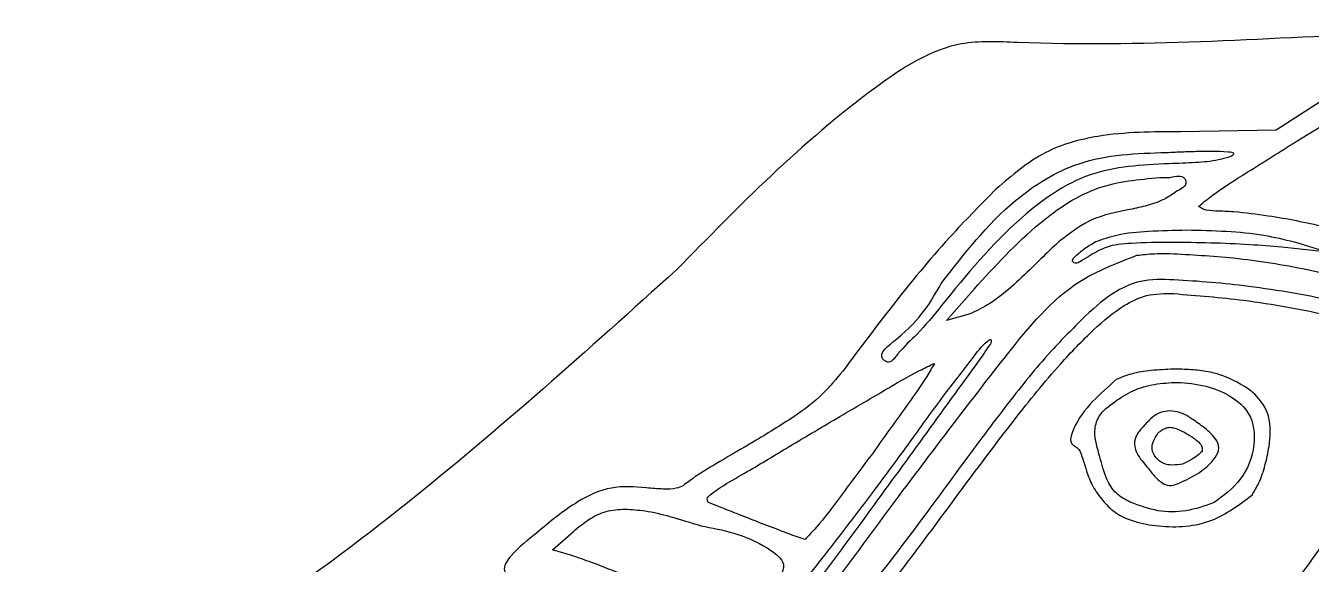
# Model space of a CAD drawing. Extents: x 0 to 800, y -1 to 401.
# Drawn here: x 344.7 to 601, y 293.7 to 401 of the extents above; entities that cross this region are included whole.
import ezdxf

# ---------------------------------------------------------------- set-up
doc = ezdxf.new("R2010")
doc.units = 0
doc.layers.add('Capa_1', color=7, linetype='CONTINUOUS')

msp = doc.modelspace()

# ---------------------------------------------------------------- linework, layer by layer
at = {"layer": 'Capa_1', "color": 7}
for p, q in [((612.502063, 392.204819), (593.996808, 380.199187)), ((598.010234, 377.963883), (617.399634, 389.888754)), ((593.996808, 380.199187), (574.914917, 379.893072)), ((604.306471, 355.912413), (595.129112, 356.886122)), ((597.632028, 357.96079), (604.306471, 355.912413)), ((528.272022, 342.292828), (533.749871, 348.525232)), ((532.959536, 343.628016), (528.272022, 342.292828)), ((449.704375, 296.57659), (453.858658, 300.238918)), ((453.583548, 295.443958), (449.704375, 296.57659))]:
    msp.add_line(p, q, dxfattribs=at)
for points, knots in [([(799.131329, 400.194894), (777.981023, 400.106926), (716.672543, 399.851933), (630.755193, 401.497177), (563.30319, 396.403941), (528.327141, 398.426095), (503.682629, 382.304494), (486.857873, 365.080429), (474.444907, 352.372861)], [0, 0, 0, 0, 63.483116, 184.018776, 256.75221, 267.942126, 287.077964, 340.918351, 340.918351, 340.918351, 340.918351]), ([(574.914917, 379.895025), (569.412075, 379.88352), (560.273851, 379.864414), (547.226969, 376.295111), (541.318462, 371.202764), (538.194984, 368.510742)], [0, 0, 0, 0, 16.492099, 27.38739, 39.606721, 39.606721, 39.606721, 39.606721]), ([(578.531651, 365.017105), (579.423145, 365.744785), (582.485944, 368.244789), (589.131992, 372.36495), (594.75517, 375.911125), (598.010234, 377.963883)], [0, 0, 0, 0, 3.450354, 11.853974, 23.405077, 23.405077, 23.405077, 23.405077]), ([(527.233021, 349.680661), (531.769017, 355.540859), (539.309242, 365.282315), (555.240645, 375.210945), (566.173115, 375.577118), (572.13421, 375.776779)], [0, 0, 0, 0, 22.142313, 36.807355, 54.391965, 54.391965, 54.391965, 54.391965]), ([(572.13421, 375.776779), (573.26933, 375.826545), (575.362863, 375.91833), (578.245384, 376.015388), (579.99305, 376.03498), (580.781414, 376.043818)], [0, 0, 0, 0, 3.408655, 6.28667, 8.651851, 8.651851, 8.651851, 8.651851]), ([(585.116884, 375.029723), (584.244519, 374.7591), (581.927415, 374.040295), (577.695943, 373.693742), (574.395308, 373.586648), (572.601542, 373.528447)], [0, 0, 0, 0, 2.734445, 7.26301, 12.653784, 12.653784, 12.653784, 12.653784]), ([(580.781414, 376.042517), (580.880401, 376.042782), (581.075103, 376.043303), (581.362191, 376.042874), (581.550289, 376.041878), (581.642672, 376.041388)], [0, 0, 0, 0, 0.296962, 0.584109, 0.861261, 0.861261, 0.861261, 0.861261]), ([(581.642361, 376.041213), (582.412675, 376.032473), (583.508383, 376.020041), (585.874772, 375.792867), (585.32197, 375.236231), (585.116884, 375.029723)], [0, 0, 0, 0, 2.767064, 3.935922, 4.625325, 4.625325, 4.625325, 4.625325]), ([(572.601542, 373.528447), (567.219427, 373.263885), (556.413711, 372.732722), (540.647791, 361.650058), (532.269427, 351.390636), (527.254498, 345.249786)], [0, 0, 0, 0, 15.860902, 31.844064, 55.675183, 55.675183, 55.675183, 55.675183]), ([(533.749871, 348.525232), (537.924631, 353.107734), (545.140551, 361.028423), (557.866006, 369.611074), (566.606117, 370.402904), (570.774689, 370.780565)], [0, 0, 0, 0, 18.637567, 32.214355, 44.594392, 44.594392, 44.594392, 44.594392]), ([(570.774689, 370.780565), (571.030076, 370.781744), (571.519288, 370.784002), (572.221349, 370.785861), (572.668016, 370.783995), (572.880857, 370.783105)], [0, 0, 0, 0, 0.766171, 1.467651, 2.106179, 2.106179, 2.106179, 2.106179]), ([(572.880857, 370.783167), (574.005323, 371.054885), (575.459755, 371.406335), (576.362739, 369.225564), (575.180687, 368.58681), (574.29987, 368.110836)], [0, 0, 0, 0, 2.834157, 3.66582, 6.097615, 6.097615, 6.097615, 6.097615]), ([(538.194984, 368.510742), (535.281674, 365.570544), (528.209289, 358.432886), (518.098012, 346.198214), (511.060521, 336.836954), (507.572236, 332.196842)], [0, 0, 0, 0, 12.413085, 30.134144, 47.551027, 47.551027, 47.551027, 47.551027]), ([(574.29987, 368.110836), (573.538634, 367.586836), (571.816453, 366.401366), (568.725984, 365.241066), (564.079398, 364.209397), (558.108253, 363.212085), (551.174422, 358.753481), (547.204996, 354.726704), (544.897197, 352.385561)], [0, 0, 0, 0, 2.765273, 6.256003, 9.800967, 17.075206, 24.176554, 34.039475, 34.039475, 34.039475, 34.039475]), ([(585.533641, 363.938533), (584.357949, 363.993826), (582.341818, 364.088645), (579.85227, 364.159934), (578.831839, 364.822263), (578.531651, 365.017105)], [0, 0, 0, 0, 3.56609, 6.115295, 7.177768, 7.177768, 7.177768, 7.177768]), ([(616.821672, 357.926274), (612.440281, 358.946288), (604.343782, 360.8312), (593.927921, 363.012601), (587.833837, 363.68481), (585.533641, 363.938533)], [0, 0, 0, 0, 13.498876, 24.944962, 31.88461, 31.88461, 31.88461, 31.88461]), ([(558.00069, 357.996613), (559.394847, 358.478775), (562.806066, 359.658528), (568.962863, 360.162221), (573.611553, 360.267746), (576.136121, 360.325053)], [0, 0, 0, 0, 4.412138, 10.795609, 18.382511, 18.382511, 18.382511, 18.382511]), ([(576.136121, 360.325053), (578.788398, 360.268617), (583.938931, 360.159021), (591.158098, 359.501413), (595.612009, 358.441501), (597.632028, 357.96079)], [0, 0, 0, 0, 7.96032, 15.458376, 21.681419, 21.681419, 21.681419, 21.681419]), ([(556.920908, 355.261103), (556.348867, 354.910724), (555.412682, 354.337305), (554.150665, 353.465884), (553.060214, 354.215052), (554.413108, 355.496795), (555.731337, 356.669078), (557.188424, 357.52145), (558.00069, 357.996613)], [0, 0, 0, 0, 2.089144, 3.419027, 4.018851, 5.248074, 7.414946, 10.144504, 10.144504, 10.144504, 10.144504]), ([(573.190737, 357.857881), (570.493632, 357.829303), (566.137207, 357.783143), (560.464177, 357.305519), (557.962942, 355.862342), (556.920908, 355.261103)], [0, 0, 0, 0, 8.133752, 13.13782, 16.711291, 16.711291, 16.711291, 16.711291]), ([(595.129112, 356.886122), (593.006116, 357.062427), (588.262185, 357.45639), (580.944152, 357.762061), (575.752654, 357.827527), (573.190737, 357.859834)], [0, 0, 0, 0, 6.39047, 14.279796, 21.966112, 21.966112, 21.966112, 21.966112]), ([(519.588581, 308.383576), (526.401046, 317.41444), (537.289014, 331.847944), (551.875259, 349.802282), (562.291399, 353.766817), (566.246462, 355.272172)], [0, 0, 0, 0, 34.222848, 54.696388, 67.228992, 67.228992, 67.228992, 67.228992]), ([(566.246462, 355.272172), (566.793363, 355.343532), (567.956027, 355.495236), (569.812098, 355.605298), (571.118373, 355.62603), (571.803897, 355.63691)], [0, 0, 0, 0, 1.654212, 3.516709, 5.573549, 5.573549, 5.573549, 5.573549]), ([(571.803897, 355.635609), (571.906889, 355.636025), (572.114024, 355.63686), (572.4264, 355.636387), (572.635778, 355.635118), (572.741016, 355.63448)], [0, 0, 0, 0, 0.308979, 0.621407, 0.937125, 0.937125, 0.937125, 0.937125]), ([(572.741016, 355.634305), (576.994538, 355.405508), (586.204181, 354.910119), (600.217367, 352.646904), (609.818531, 350.211523), (614.610037, 348.996134)], [0, 0, 0, 0, 12.77337, 27.656652, 42.48377, 42.48377, 42.48377, 42.48377]), ([(474.444907, 352.372861), (456.760906, 336.451139), (424.601118, 307.496197), (373.483651, 270.742477), (325.926059, 247.622334), (282.742906, 227.545789), (224.954999, 216.794375), (159.79459, 206.772363), (88.582598, 194.642227), (38.666238, 186.275078), (10.030357, 181.442261), (1.258475, 179.961849)], [0, 0, 0, 0, 71.381378, 129.812819, 188.010628, 229.921042, 271.959293, 363.394511, 428.132203, 488.565977, 515.253349, 515.253349, 515.253349, 515.253349]), ([(544.897197, 352.385561), (543.489125, 351.055791), (540.793078, 348.509671), (536.847201, 345.43567), (534.097634, 344.1572), (532.959536, 343.628016)], [0, 0, 0, 0, 5.815091, 11.134197, 14.89081, 14.89081, 14.89081, 14.89081]), ([(527.254498, 345.249786), (525.655597, 343.2535), (522.855528, 339.757514), (519.30131, 336.759023), (516.976497, 333.456969), (514.156447, 335.497816), (522.576341, 341.415639), (525.25018, 346.161368), (527.233021, 349.680661)], [0, 0, 0, 0, 7.458574, 13.061788, 15.644117, 16.695897, 21.628368, 35.782241, 35.782241, 35.782241, 35.782241]), ([(614.610037, 348.996134), (618.133673, 347.609954), (623.177902, 345.625582), (631.959571, 344.443957), (631.128383, 340.443336), (628.420804, 340.141716), (625.221017, 340.775602), (617.802966, 343.306832), (605.459339, 346.379159), (589.552124, 349.188147), (576.402644, 350.321636), (567.378444, 350.579487), (561.193836, 347.932666), (557.970059, 344.997478), (556.000976, 343.204666)], [0, 0, 0, 0, 12.496357, 17.889046, 20.041095, 21.934116, 25.15937, 30.07998, 45.226877, 63.436165, 78.336681, 85.033579, 90.096872, 98.04306, 98.04306, 98.04306, 98.04306]), ([(531.436044, 308.776317), (534.854813, 313.371993), (541.142622, 321.824373), (549.803349, 332.490283), (557.107383, 340.153123), (562.750733, 344.925261), (568.256512, 347.687192), (571.75195, 347.653433), (573.604277, 347.635543)], [0, 0, 0, 0, 17.18301, 31.603039, 41.193416, 48.889095, 53.746801, 59.223037, 59.223037, 59.223037, 59.223037]), ([(573.604757, 347.635543), (578.237112, 347.264493), (588.810545, 346.417563), (604.260875, 343.580656), (614.894721, 340.665288), (619.781788, 339.325454)], [0, 0, 0, 0, 13.936844, 31.811098, 47.01138, 47.01138, 47.01138, 47.01138]), ([(556.000976, 343.204666), (553.830965, 341.056325), (548.511977, 335.790454), (540.604849, 325.997637), (534.926281, 318.368802), (531.891409, 314.291623)], [0, 0, 0, 0, 9.155563, 22.441513, 37.693327, 37.693327, 37.693327, 37.693327]), ([(495.038098, 284.244649), (498.032601, 287.988169), (504.303042, 295.827041), (513.17581, 307.4262), (521.173813, 318.250726), (527.62454, 327.326248), (532.63926, 333.542171), (535.308496, 337.277044), (536.672299, 338.310571), (536.909749, 338.474753), (537.058078, 338.51386), (537.115117, 338.528898)], [0, 0, 0, 0, 14.38177, 30.115198, 43.7987, 54.783669, 63.441634, 67.910113, 68.306113, 68.587755, 68.763728, 68.763728, 68.763728, 68.763728]), ([(537.11475, 338.527595), (537.148875, 338.401881), (537.291683, 337.875779), (536.385013, 336.827911), (535.828947, 335.93139), (535.478341, 335.366124)], [0, 0, 0, 0, 0.379956, 1.590088, 3.655106, 3.655106, 3.655106, 3.655106]), ([(535.478341, 335.366124), (528.040229, 325.103886), (515.405345, 307.671746), (499.680227, 286.219134), (490.785358, 275.521096), (487.553395, 271.633949)], [0, 0, 0, 0, 38.027269, 64.595717, 79.759, 79.759, 79.759, 79.759]), ([(506.433977, 322.818603), (509.60196, 324.669843), (515.064729, 327.862062), (521.465275, 331.644415), (524.857851, 333.25937), (525.849314, 333.731332)], [0, 0, 0, 0, 11.010524, 18.986196, 22.279495, 22.279495, 22.279495, 22.279495]), ([(525.866529, 333.724819), (525.366671, 332.857827), (523.574784, 329.749841), (519.326298, 323.921984), (515.722241, 318.879579), (513.621246, 315.940095)], [0, 0, 0, 0, 3.001187, 10.758632, 21.602069, 21.602069, 21.602069, 21.602069]), ([(525.849455, 333.731332), (525.852043, 333.730835), (525.856977, 333.729886), (525.863749, 333.728809), (525.866305, 333.725879), (525.867235, 333.724813)], [0, 0, 0, 0, 0.008006, 0.015265, 0.019419, 0.019419, 0.019419, 0.019419]), ([(507.572236, 332.196842), (506.284458, 330.630461), (503.438357, 327.168624), (497.29184, 322.582163), (492.493331, 319.727506), (489.795651, 318.122643)], [0, 0, 0, 0, 6.06499, 13.404152, 22.828387, 22.828387, 22.828387, 22.828387]), ([(573.516534, 332.583724), (572.030741, 332.518073), (569.204162, 332.39318), (565.315533, 331.842758), (563.089257, 330.914774), (562.107108, 330.505383)], [0, 0, 0, 0, 4.466461, 8.497009, 11.678831, 11.678831, 11.678831, 11.678831]), ([(574.265919, 332.584376), (574.182734, 332.584826), (574.016289, 332.585727), (573.766452, 332.58562), (573.599806, 332.584415), (573.516421, 332.583811)], [0, 0, 0, 0, 0.249557, 0.499344, 0.749505, 0.749505, 0.749505, 0.749505]), ([(583.909255, 331.076586), (583.025475, 331.378706), (581.083891, 332.042435), (577.8222, 332.465003), (575.48679, 332.543395), (574.265919, 332.584376)], [0, 0, 0, 0, 2.796339, 6.143302, 9.809583, 9.809583, 9.809583, 9.809583]), ([(592.589902, 317.15349), (592.794095, 319.208908), (593.173875, 323.03179), (589.652808, 328.414734), (585.985695, 330.114259), (583.909255, 331.076586)], [0, 0, 0, 0, 6.033003, 11.22081, 17.992888, 17.992888, 17.992888, 17.992888]), ([(562.107108, 330.505383), (560.475236, 329.048044), (557.103363, 326.036802), (554.032683, 322.26854), (552.567387, 317.775253), (554.688209, 316.920285), (555.368547, 314.932295), (556.113347, 312.467166), (557.162224, 309.497921), (559.011663, 306.745008), (562.829232, 302.733335), (570.897787, 300.755962), (581.157411, 301.434325), (586.617981, 305.546061), (589.186613, 307.480206)], [0, 0, 0, 0, 6.434498, 13.29535, 16.108389, 17.303792, 19.365651, 22.018948, 25.1972, 28.703736, 31.913411, 41.590313, 52.236879, 61.693205, 61.693205, 61.693205, 61.693205]), ([(564.913554, 306.054479), (563.925194, 306.576341), (561.922467, 307.633798), (559.875461, 311.00266), (558.871758, 315.265603), (557.471124, 319.430581), (558.518135, 323.727108), (561.809063, 326.115527), (565.414339, 328.488515), (569.742026, 329.740159), (572.735533, 329.883299), (574.24924, 329.955679)], [0, 0, 0, 0, 3.299009, 6.68483, 11.361452, 16.520594, 19.56211, 23.883338, 28.155315, 32.59663, 37.139712, 37.139712, 37.139712, 37.139712]), ([(574.24924, 329.955679), (576.178421, 329.807161), (579.916141, 329.519414), (584.911018, 327.429111), (589.387617, 323.680483), (590.008263, 317.015245), (587.460959, 310.289612), (583.537935, 307.399209), (581.626162, 305.990654)], [0, 0, 0, 0, 5.764436, 11.168388, 16.101777, 22.377852, 29.736345, 36.730887, 36.730887, 36.730887, 36.730887]), ([(572.767601, 324.287961), (572.142382, 324.216308), (570.835889, 324.066579), (569.014849, 322.858526), (568.033111, 321.731985), (567.496367, 321.116073)], [0, 0, 0, 0, 1.865691, 3.89865, 6.350773, 6.350773, 6.350773, 6.350773]), ([(579.41924, 321.062013), (578.615993, 321.680285), (577.167716, 322.795045), (574.927906, 324.016016), (573.440208, 324.203291), (572.767601, 324.287961)], [0, 0, 0, 0, 3.046815, 5.493488, 7.512461, 7.512461, 7.512461, 7.512461]), ([(480.82454, 305.985446), (480.691621, 306.210314), (480.295345, 306.880726), (481.767101, 308.019948), (484.044268, 309.642037), (489.287404, 312.54576), (496.861785, 317.158239), (503.039036, 320.811058), (506.433977, 322.818603)], [0, 0, 0, 0, 0.715764, 2.133943, 4.406575, 9.854723, 19.526216, 31.327255, 31.327255, 31.327255, 31.327255]), ([(567.496367, 321.116073), (566.797894, 320.353084), (565.611068, 319.056636), (565.838381, 315.992936), (567.053756, 314.535353), (567.817988, 313.61882)], [0, 0, 0, 0, 2.959764, 5.029148, 8.53467, 8.53467, 8.53467, 8.53467]), ([(567.817875, 313.61882), (568.373913, 312.909392), (569.378752, 311.627357), (570.802778, 310.161723), (572.895998, 308.971148), (575.922836, 310.441222), (579.154942, 312.123918), (581.591269, 314.382032), (582.924232, 316.856902), (581.707776, 319.286682), (580.304993, 320.37489), (579.41924, 321.062013)], [0, 0, 0, 0, 2.70019, 4.879625, 6.141696, 9.613562, 13.750916, 17.431819, 19.526602, 21.495994, 24.869874, 24.869874, 24.869874, 24.869874]), ([(570.427302, 319.857085), (570.702048, 320.072623), (571.201952, 320.464794), (572.004585, 320.903772), (572.553392, 320.966825), (572.815014, 320.996882)], [0, 0, 0, 0, 1.049463, 1.909506, 2.692997, 2.692997, 2.692997, 2.692997]), ([(572.815014, 320.996882), (573.141539, 320.960799), (573.888124, 320.878297), (575.094384, 320.334267), (575.951571, 319.861505), (576.441401, 319.591351)], [0, 0, 0, 0, 0.980439, 2.241737, 3.923527, 3.923527, 3.923527, 3.923527]), ([(489.795651, 318.122643), (487.553223, 316.807779), (483.600507, 314.490075), (478.834753, 311.679584), (476.495215, 309.924733), (475.743044, 309.360541)], [0, 0, 0, 0, 7.801451, 13.751581, 16.571037, 16.571037, 16.571037, 16.571037]), ([(575.3435, 313.657244), (574.00268, 313.467556), (571.439484, 313.104935), (568.466271, 316.599418), (569.77946, 318.78089), (570.427302, 319.857085)], [0, 0, 0, 0, 3.88099, 7.419149, 10.864218, 10.864218, 10.864218, 10.864218]), ([(576.441401, 319.591351), (577.022039, 319.202565), (578.028683, 318.528531), (579.304215, 317.380331), (579.238628, 316.515623), (579.21429, 316.194761)], [0, 0, 0, 0, 2.146522, 3.721393, 4.650545, 4.650545, 4.650545, 4.650545]), ([(616.997806, 318.324547), (612.883309, 311.963652), (605.354721, 300.324669), (593.212306, 283.782194), (584.805175, 273.958468), (580.485956, 268.911462)], [0, 0, 0, 0, 22.724427, 41.580505, 61.503531, 61.503531, 61.503531, 61.503531]), ([(513.621246, 315.940095), (511.450718, 313.032143), (507.708476, 308.018494), (503.370829, 302.094735), (500.807506, 299.432899), (500.068991, 298.666002)], [0, 0, 0, 0, 10.89243, 18.779819, 21.971909, 21.971909, 21.971909, 21.971909]), ([(579.21429, 316.194761), (578.928625, 315.91502), (578.246081, 315.246634), (576.916144, 314.424834), (575.880955, 313.91957), (575.3435, 313.657244)], [0, 0, 0, 0, 1.196824, 2.859583, 4.65504, 4.65504, 4.65504, 4.65504]), ([(576.778713, 259.848459), (582.229021, 266.142398), (592.39041, 277.876627), (606.677922, 296.996688), (615.052023, 310.067454), (619.543874, 317.078587)], [0, 0, 0, 0, 24.971669, 46.556416, 71.530456, 71.530456, 71.530456, 71.530456]), ([(589.186613, 307.480206), (589.667852, 308.28127), (590.782882, 310.137333), (591.859677, 313.436111), (592.343081, 315.896992), (592.589902, 317.15349)], [0, 0, 0, 0, 2.797147, 6.480981, 10.324218, 10.324218, 10.324218, 10.324218]), ([(531.891409, 314.291623), (528.628641, 309.846802), (521.894256, 300.67265), (511.958101, 287.708183), (505.161458, 279.291305), (502.050643, 275.43891)], [0, 0, 0, 0, 16.541289, 34.141382, 48.995751, 48.995751, 48.995751, 48.995751]), ([(577.97875, 246.275768), (582.927282, 252.278412), (593.699812, 265.345652), (610.175444, 287.648265), (621.555942, 304.018901), (627.71116, 312.873067)], [0, 0, 0, 0, 23.335056, 50.798409, 83.149381, 83.149381, 83.149381, 83.149381]), ([(468.433912, 308.924813), (466.071453, 309.117599), (461.298617, 309.507082), (453.652782, 305.900467), (449.182077, 302.148729), (446.531407, 299.924333)], [0, 0, 0, 0, 6.997439, 14.136803, 24.534464, 24.534464, 24.534464, 24.534464]), ([(475.743044, 309.360541), (475.298303, 309.160718), (474.04693, 308.598471), (471.508227, 308.664077), (469.536713, 308.830866), (468.433912, 308.924162)], [0, 0, 0, 0, 1.450437, 4.081112, 7.420666, 7.420666, 7.420666, 7.420666]), ([(488.319487, 268.001582), (490.822617, 270.953094), (497.282171, 278.56974), (507.596507, 292.127643), (515.407853, 302.716363), (519.588581, 308.383576)], [0, 0, 0, 0, 11.60864, 29.957157, 51.085837, 51.085837, 51.085837, 51.085837]), ([(499.313962, 267.431679), (502.549621, 271.360775), (509.771199, 280.130015), (520.455324, 293.93685), (527.810439, 303.876634), (531.436044, 308.776317)], [0, 0, 0, 0, 15.269182, 34.078871, 52.364519, 52.364519, 52.364519, 52.364519]), ([(500.068991, 298.666002), (499.537309, 298.831161), (497.880843, 299.345716), (494.817419, 300.520526), (490.793981, 302.062668), (486.684242, 303.690124), (483.346631, 304.999151), (481.485812, 305.726847), (480.82454, 305.985446)], [0, 0, 0, 0, 1.669965, 5.202814, 9.837301, 14.598726, 18.462744, 20.592854, 20.592854, 20.592854, 20.592854]), ([(581.626162, 305.990654), (579.763475, 305.331901), (576.164424, 304.059069), (570.283714, 304.068294), (566.734444, 305.381875), (564.913554, 306.055785)], [0, 0, 0, 0, 5.899118, 11.398181, 17.191579, 17.191579, 17.191579, 17.191579]), ([(453.858658, 300.238918), (454.911968, 301.117693), (456.890362, 302.768265), (460.422524, 304.451718), (462.895442, 304.617645), (464.158048, 304.702363)], [0, 0, 0, 0, 4.111286, 7.72208, 11.48889, 11.48889, 11.48889, 11.48889]), ([(464.158048, 304.702363), (465.495695, 304.614068), (468.526429, 304.414018), (473.579776, 303.140286), (477.259713, 302.009621), (479.321594, 301.376105)], [0, 0, 0, 0, 4.014758, 9.096318, 15.571729, 15.571729, 15.571729, 15.571729]), ([(617.491724, 303.330044), (613.430777, 297.629887), (605.537075, 286.549872), (594.637063, 271.735649), (587.592389, 262.784568), (584.633183, 259.02455)], [0, 0, 0, 0, 20.99667, 40.813508, 55.167339, 55.167339, 55.167339, 55.167339]), ([(446.531407, 299.924333), (444.808942, 298.588878), (442.349034, 296.681673), (439.434636, 292.838418), (441.379366, 290.330439), (443.335755, 288.639058), (442.466694, 286.0095), (440.937781, 285.444776), (439.910418, 285.065306)], [0, 0, 0, 0, 6.80168, 9.713694, 12.515802, 15.199425, 16.71527, 19.820296, 19.820296, 19.820296, 19.820296]), ([(479.321594, 301.376105), (483.662212, 300.536059), (489.435983, 299.418653), (497.519866, 293.392885), (494.236944, 290.269853), (492.343271, 288.468408)], [0, 0, 0, 0, 13.898457, 18.487341, 24.742415, 24.742415, 24.742415, 24.742415]), ([(492.343271, 288.468408), (491.496583, 287.401209), (490.021582, 285.542056), (488.215773, 283.561632), (486.377618, 281.804255), (483.198459, 284.13196), (478.310635, 285.383908), (471.503231, 288.536808), (464.387402, 291.352416), (458.380421, 293.775822), (454.885434, 294.99122), (453.583548, 295.443958)], [0, 0, 0, 0, 4.045204, 7.047092, 8.389715, 10.911612, 16.728884, 24.583153, 32.875462, 39.842123, 43.977731, 43.977731, 43.977731, 43.977731])]:
    msp.add_open_spline(points, degree=3, knots=knots, dxfattribs=at)

doc.saveas('drawing.dxf')
